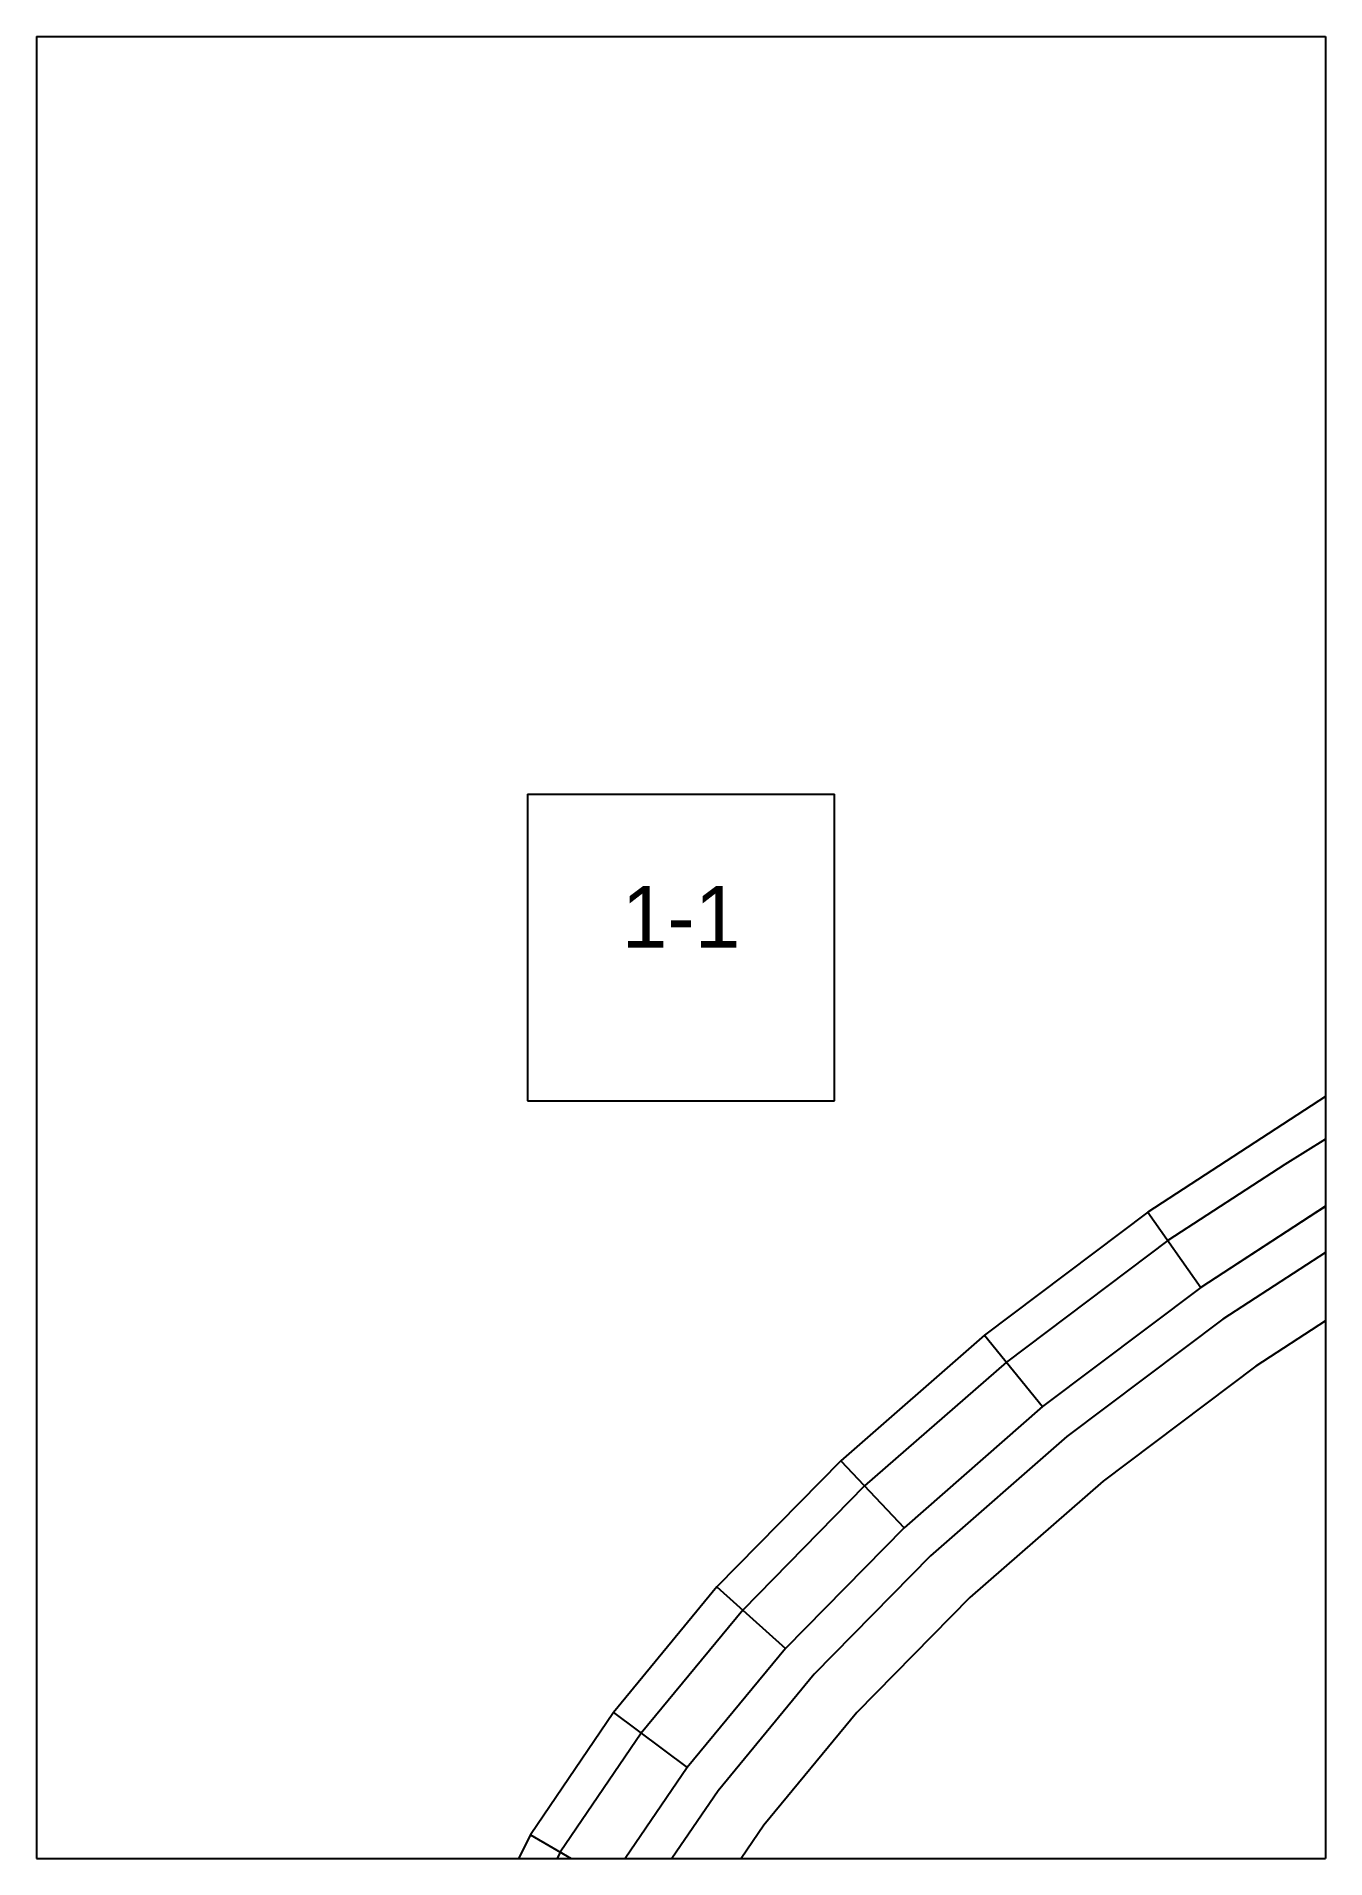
# Paper-space layout 'Plan 1-1' of a CAD drawing. Header units: metres, sheet in millimetres. Extents: x 0 to 210, y 0 to 297.
# The model-space entities are those that its viewports show. They can reach past a viewport. Long polylines and large blocks are cut down to what shows.
import ezdxf
from ezdxf.enums import TextEntityAlignment as Align

# ---------------------------------------------------------------- set-up
doc = ezdxf.new("R2010")
doc.units = ezdxf.units.M
for name, color, linetype in [('default', 7, 'Continuous'), ('TEXTLAYER', 7, 'Continuous'), ('VIEWPORTS', 7, 'Continuous')]:
    doc.layers.add(name, color=color, linetype=linetype)

msp = doc.modelspace()

# ---------------------------------------------------------------- linework, layer by layer
at = {"color": 9}
for p, q in [((0, 0), (210, 0)), ((0, 0), (0, -297)), ((210, 0), (210, -297)), ((210, 0), (420, 0)), ((210, 0), (210, -297)), ((80, -123.5), (130, -123.5)), ((80, -123.5), (80, -173.5)), ((130, -173.5), (130, -123.5)), ((80, -173.5), (130, -173.5)), ((0, -297), (210, -297)), ((0, -297), (210, -297)), ((0, -297), (0, -594)), ((210, -297), (420, -297)), ((210, -297), (210, -594)), ((210, -297), (420, -297)), ((210, -297), (210, -594))]:
    msp.add_line(p, q, dxfattribs=at)
at = {"layer": 'default', "color": 7, "linetype": 'Continuous'}
for p, q in [((243.42, -154.04), (210.74, -172.32)), ((210.74, -172.32), (181.05, -191.63)), ((210.74, -172.32), (218.5, -185.16)), ((214.29, -177.12), (203.36, -183.85)), ((203.36, -183.85), (184.29, -196.25)), ((218.5, -185.16), (189.66, -203.91)), ((218.5, -185.47), (208.37, -191.74)), ((181.05, -191.63), (154.45, -211.69)), ((181.05, -191.63), (189.66, -203.91)), ((208.37, -191.74), (189.66, -203.91)), ((184.29, -196.25), (158.01, -216.08)), ((211.74, -197.06), (193.28, -209.07)), ((189.66, -203.91), (163.91, -223.33)), ((189.66, -203.91), (163.91, -223.33)), ((216.75, -204.96), (198.65, -216.72)), ((193.28, -209.07), (167.88, -228.22)), ((154.45, -211.69), (131.04, -232.16)), ((154.45, -211.69), (163.91, -223.33)), ((158.01, -216.08), (134.91, -236.27)), ((198.65, -216.72), (173.78, -235.48)), ((163.91, -223.33), (141.33, -243.07)), ((163.91, -223.33), (141.33, -243.07)), ((167.88, -228.22), (145.66, -247.65)), ((131.04, -232.16), (110.85, -252.72)), ((131.04, -232.16), (141.33, -243.07)), ((134.91, -236.27), (115.05, -256.5)), ((173.78, -235.48), (152.07, -254.45)), ((141.33, -243.07), (122.01, -262.75)), ((141.33, -243.07), (122.01, -262.75)), ((145.66, -247.65), (126.69, -266.97)), ((110.85, -252.72), (93.99, -273.18)), ((110.85, -252.72), (122.01, -262.75)), ((152.07, -254.45), (133.64, -273.22)), ((115.05, -256.5), (98.52, -276.57)), ((122.01, -262.75), (106, -282.17)), ((122.01, -262.75), (106, -282.17)), ((126.69, -266.97), (111.04, -285.95)), ((93.99, -273.18), (80.47, -293.12)), ((93.99, -273.18), (106, -282.17)), ((133.64, -273.22), (118.52, -291.56)), ((98.52, -276.57), (85.34, -295.98)), ((106, -282.17), (93.41, -300.71)), ((106, -282.17), (93.41, -300.71)), ((111.04, -285.95), (98.84, -303.9)), ((80.47, -293.12), (70.49, -313.05)), ((80.47, -293.12), (93.41, -300.71)), ((118.52, -291.56), (106.91, -308.63)), ((85.34, -295.98), (75.7, -315.22))]:
    msp.add_line(p, q, dxfattribs=at)

# ---------------------------------------------------------------- texts
at = {"layer": 'TEXTLAYER', "color": 1}
msp.add_text('1-1', height=10, dxfattribs=at).set_placement((105, -148.5), align=Align.CENTER)

psp = doc.layouts.new('Plan 1-1')

# ---------------------------------------------------------------- viewports
at = {"layer": 'VIEWPORTS'}
psp.add_viewport(center=(105, 148.5), size=(210, 297), view_center_point=(105, -148.5), view_height=297, dxfattribs=at)

doc.saveas('drawing.dxf')
